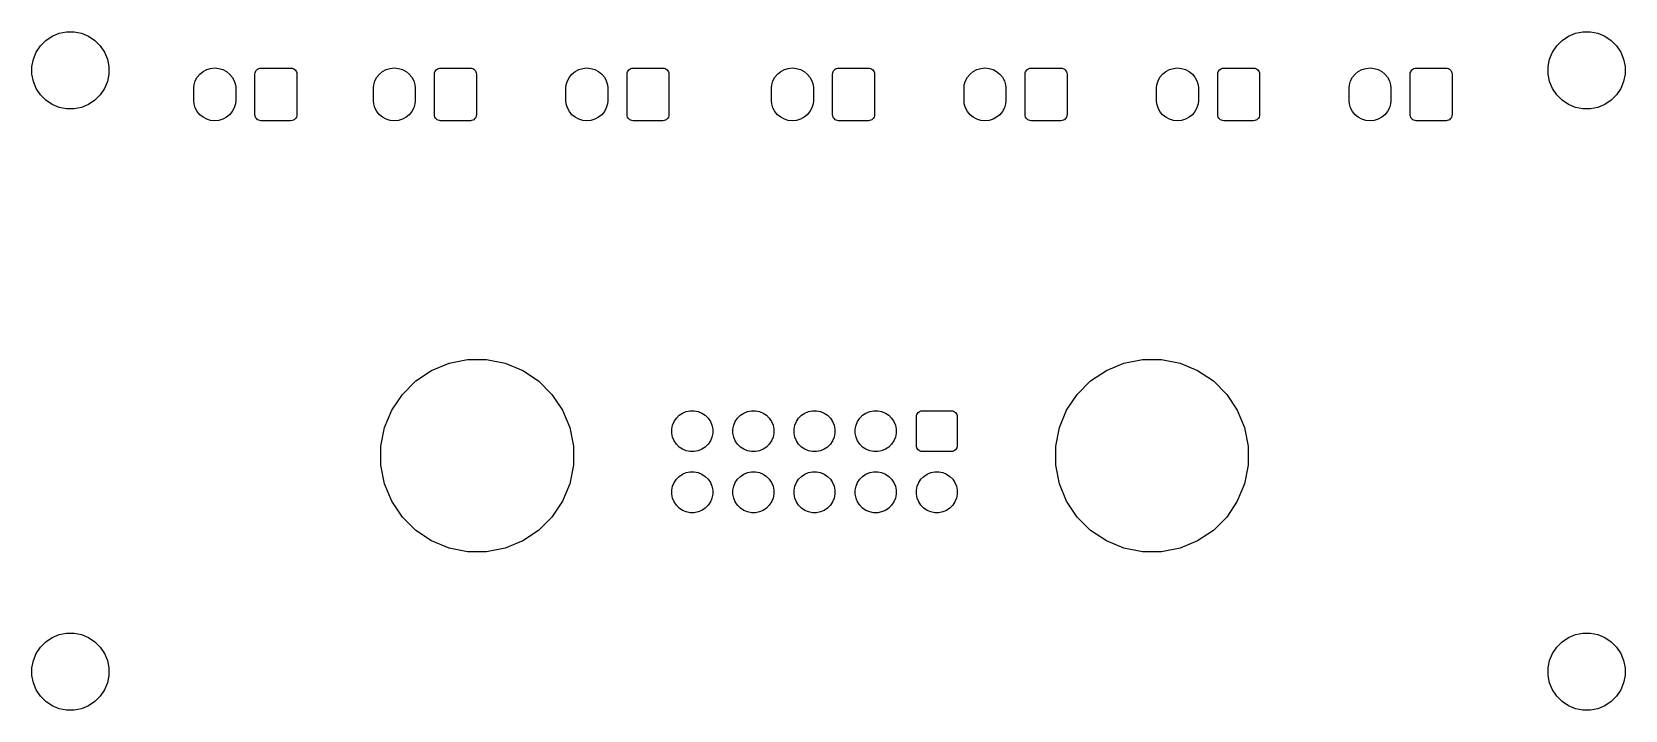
# Model space of a CAD drawing. Extents: x 125.4 to 191.6, y -87.6 to -59.4.
import ezdxf

# ---------------------------------------------------------------- set-up
doc = ezdxf.new("R2010")
doc.units = 0
doc.layers.add('BLACK', color=7, linetype='CONTINUOUS')

msp = doc.modelspace()

# ---------------------------------------------------------------- linework, layer by layer
at = {"layer": 'BLACK', "linetype": 'CONTINUOUS'}
for p, q in [((126.242, -59.5821), (126.533, -59.4615)), ((126.533, -59.4615), (126.842, -59.4)), ((126.842, -59.4), (127.158, -59.4)), ((127.158, -59.4), (127.467, -59.4615)), ((127.467, -59.4615), (127.758, -59.5821)), ((189.242, -59.5821), (189.533, -59.4615)), ((189.533, -59.4615), (189.842, -59.4)), ((189.842, -59.4), (190.158, -59.4)), ((190.158, -59.4), (190.467, -59.4615)), ((190.467, -59.4615), (190.758, -59.5821)), ((125.582, -60.2421), (125.757, -59.9801)), ((125.757, -59.9801), (125.98, -59.7572)), ((125.98, -59.7572), (126.242, -59.5821)), ((127.758, -59.5821), (128.02, -59.7572)), ((128.02, -59.7572), (128.243, -59.9801)), ((128.243, -59.9801), (128.418, -60.2421)), ((188.582, -60.2421), (188.757, -59.9801)), ((188.757, -59.9801), (188.98, -59.7572)), ((188.98, -59.7572), (189.242, -59.5821)), ((190.758, -59.5821), (191.02, -59.7572)), ((191.02, -59.7572), (191.243, -59.9801)), ((191.243, -59.9801), (191.418, -60.2421)), ((125.4, -60.8424), (125.461, -60.5333)), ((125.4, -61.1576), (125.4, -60.8424)), ((125.461, -60.5333), (125.582, -60.2421)), ((128.418, -60.2421), (128.539, -60.5333)), ((128.539, -60.5333), (128.6, -60.8424)), ((128.6, -60.8424), (128.6, -61.1576)), ((132.829, -60.9176), (133, -60.9008)), ((133, -60.9008), (133.171, -60.9176)), ((140.289, -60.9176), (140.46, -60.9008)), ((140.46, -60.9008), (140.631, -60.9176)), ((148.289, -60.9176), (148.46, -60.9008)), ((148.46, -60.9008), (148.631, -60.9176)), ((156.829, -60.9176), (157, -60.9008)), ((157, -60.9008), (157.171, -60.9176)), ((164.829, -60.9176), (165, -60.9008)), ((165, -60.9008), (165.171, -60.9176)), ((172.829, -60.9176), (173, -60.9008)), ((173, -60.9008), (173.171, -60.9176)), ((180.829, -60.9176), (181, -60.9008)), ((181, -60.9008), (181.171, -60.9176)), ((188.4, -60.8424), (188.461, -60.5333)), ((188.4, -61.1576), (188.4, -60.8424)), ((188.461, -60.5333), (188.582, -60.2421)), ((191.418, -60.2421), (191.539, -60.5333)), ((191.539, -60.5333), (191.6, -60.8424)), ((191.6, -60.8424), (191.6, -61.1576)), ((125.461, -61.4667), (125.4, -61.1576)), ((125.582, -61.7579), (125.461, -61.4667)), ((128.539, -61.4667), (128.418, -61.7579)), ((128.6, -61.1576), (128.539, -61.4667)), ((132.143, -61.6044), (132.192, -61.4405)), ((132.192, -61.4405), (132.273, -61.2893)), ((132.273, -61.2893), (132.382, -61.1568)), ((132.382, -61.1568), (132.514, -61.0481)), ((132.514, -61.0481), (132.665, -60.9673)), ((132.665, -60.9673), (132.829, -60.9176)), ((133.171, -60.9176), (133.335, -60.9673)), ((133.335, -60.9673), (133.486, -61.0481)), ((133.486, -61.0481), (133.618, -61.1568)), ((133.618, -61.1568), (133.727, -61.2893)), ((133.727, -61.2893), (133.808, -61.4405)), ((133.808, -61.4405), (133.857, -61.6044)), ((134.67, -61.155), (134.675, -61.1062)), ((134.67, -62.845), (134.67, -61.155)), ((134.675, -61.1062), (134.689, -61.0593)), ((134.689, -61.0593), (134.712, -61.0161)), ((134.712, -61.0161), (134.743, -60.9782)), ((134.743, -60.9782), (134.781, -60.9471)), ((134.781, -60.9471), (134.824, -60.924)), ((134.824, -60.924), (134.871, -60.9098)), ((134.871, -60.9098), (134.92, -60.905)), ((134.92, -60.905), (136.16, -60.905)), ((136.16, -60.905), (136.209, -60.9098)), ((136.209, -60.9098), (136.256, -60.924)), ((136.256, -60.924), (136.299, -60.9471)), ((136.299, -60.9471), (136.337, -60.9782)), ((136.337, -60.9782), (136.368, -61.0161)), ((136.368, -61.0161), (136.391, -61.0593)), ((136.391, -61.0593), (136.405, -61.1062)), ((136.405, -61.1062), (136.41, -61.155)), ((136.41, -61.155), (136.41, -62.845)), ((139.603, -61.6044), (139.652, -61.4405)), ((139.652, -61.4405), (139.733, -61.2893)), ((139.733, -61.2893), (139.842, -61.1568)), ((139.842, -61.1568), (139.974, -61.0481)), ((139.974, -61.0481), (140.125, -60.9673)), ((140.125, -60.9673), (140.289, -60.9176)), ((140.631, -60.9176), (140.795, -60.9673)), ((140.795, -60.9673), (140.946, -61.0481)), ((140.946, -61.0481), (141.078, -61.1568)), ((141.078, -61.1568), (141.187, -61.2893)), ((141.187, -61.2893), (141.268, -61.4405)), ((141.268, -61.4405), (141.317, -61.6044)), ((142.13, -61.155), (142.135, -61.1062)), ((142.13, -62.845), (142.13, -61.155)), ((142.135, -61.1062), (142.149, -61.0593)), ((142.149, -61.0593), (142.172, -61.0161)), ((142.172, -61.0161), (142.203, -60.9782)), ((142.203, -60.9782), (142.241, -60.9471)), ((142.241, -60.9471), (142.284, -60.924)), ((142.284, -60.924), (142.331, -60.9098)), ((142.331, -60.9098), (142.38, -60.905)), ((142.38, -60.905), (143.62, -60.905)), ((143.62, -60.905), (143.669, -60.9098)), ((143.669, -60.9098), (143.716, -60.924)), ((143.716, -60.924), (143.759, -60.9471)), ((143.759, -60.9471), (143.797, -60.9782)), ((143.797, -60.9782), (143.828, -61.0161)), ((143.828, -61.0161), (143.851, -61.0593)), ((143.851, -61.0593), (143.865, -61.1062)), ((143.865, -61.1062), (143.87, -61.155)), ((143.87, -61.155), (143.87, -62.845)), ((147.603, -61.6044), (147.652, -61.4405)), ((147.652, -61.4405), (147.733, -61.2893)), ((147.733, -61.2893), (147.842, -61.1568)), ((147.842, -61.1568), (147.974, -61.0481)), ((147.974, -61.0481), (148.125, -60.9673)), ((148.125, -60.9673), (148.289, -60.9176)), ((148.631, -60.9176), (148.795, -60.9673)), ((148.795, -60.9673), (148.946, -61.0481)), ((148.946, -61.0481), (149.078, -61.1568)), ((149.078, -61.1568), (149.187, -61.2893)), ((149.187, -61.2893), (149.268, -61.4405)), ((149.268, -61.4405), (149.317, -61.6044)), ((150.13, -61.155), (150.135, -61.1062)), ((150.13, -62.845), (150.13, -61.155)), ((150.135, -61.1062), (150.149, -61.0593)), ((150.149, -61.0593), (150.172, -61.0161)), ((150.172, -61.0161), (150.203, -60.9782)), ((150.203, -60.9782), (150.241, -60.9471)), ((150.241, -60.9471), (150.284, -60.924)), ((150.284, -60.924), (150.331, -60.9098)), ((150.331, -60.9098), (150.38, -60.905)), ((150.38, -60.905), (151.62, -60.905)), ((151.62, -60.905), (151.669, -60.9098)), ((151.669, -60.9098), (151.716, -60.924)), ((151.716, -60.924), (151.759, -60.9471)), ((151.759, -60.9471), (151.797, -60.9782)), ((151.797, -60.9782), (151.828, -61.0161)), ((151.828, -61.0161), (151.851, -61.0593)), ((151.851, -61.0593), (151.865, -61.1062)), ((151.865, -61.1062), (151.87, -61.155)), ((151.87, -61.155), (151.87, -62.845)), ((156.143, -61.6044), (156.192, -61.4405)), ((156.192, -61.4405), (156.273, -61.2893)), ((156.273, -61.2893), (156.382, -61.1568)), ((156.382, -61.1568), (156.514, -61.0481)), ((156.514, -61.0481), (156.665, -60.9673)), ((156.665, -60.9673), (156.829, -60.9176)), ((157.171, -60.9176), (157.335, -60.9673)), ((157.335, -60.9673), (157.486, -61.0481)), ((157.486, -61.0481), (157.618, -61.1568)), ((157.618, -61.1568), (157.727, -61.2893)), ((157.727, -61.2893), (157.808, -61.4405)), ((157.808, -61.4405), (157.857, -61.6044)), ((158.67, -61.155), (158.675, -61.1062)), ((158.67, -62.845), (158.67, -61.155)), ((158.675, -61.1062), (158.689, -61.0593)), ((158.689, -61.0593), (158.712, -61.0161)), ((158.712, -61.0161), (158.743, -60.9782)), ((158.743, -60.9782), (158.781, -60.9471)), ((158.781, -60.9471), (158.824, -60.924)), ((158.824, -60.924), (158.871, -60.9098)), ((158.871, -60.9098), (158.92, -60.905)), ((158.92, -60.905), (160.16, -60.905)), ((160.16, -60.905), (160.209, -60.9098)), ((160.209, -60.9098), (160.256, -60.924)), ((160.256, -60.924), (160.299, -60.9471)), ((160.299, -60.9471), (160.337, -60.9782)), ((160.337, -60.9782), (160.368, -61.0161)), ((160.368, -61.0161), (160.391, -61.0593)), ((160.391, -61.0593), (160.405, -61.1062)), ((160.405, -61.1062), (160.41, -61.155)), ((160.41, -61.155), (160.41, -62.845)), ((164.143, -61.6044), (164.192, -61.4405)), ((164.192, -61.4405), (164.273, -61.2893)), ((164.273, -61.2893), (164.382, -61.1568)), ((164.382, -61.1568), (164.514, -61.0481)), ((164.514, -61.0481), (164.665, -60.9673)), ((164.665, -60.9673), (164.829, -60.9176)), ((165.171, -60.9176), (165.335, -60.9673)), ((165.335, -60.9673), (165.486, -61.0481)), ((165.486, -61.0481), (165.618, -61.1568)), ((165.618, -61.1568), (165.727, -61.2893)), ((165.727, -61.2893), (165.808, -61.4405)), ((165.808, -61.4405), (165.857, -61.6044)), ((166.67, -61.155), (166.675, -61.1062)), ((166.67, -62.845), (166.67, -61.155)), ((166.675, -61.1062), (166.689, -61.0593)), ((166.689, -61.0593), (166.712, -61.0161)), ((166.712, -61.0161), (166.743, -60.9782)), ((166.743, -60.9782), (166.781, -60.9471)), ((166.781, -60.9471), (166.824, -60.924)), ((166.824, -60.924), (166.871, -60.9098)), ((166.871, -60.9098), (166.92, -60.905)), ((166.92, -60.905), (168.16, -60.905)), ((168.16, -60.905), (168.209, -60.9098)), ((168.209, -60.9098), (168.256, -60.924)), ((168.256, -60.924), (168.299, -60.9471)), ((168.299, -60.9471), (168.337, -60.9782)), ((168.337, -60.9782), (168.368, -61.0161)), ((168.368, -61.0161), (168.391, -61.0593)), ((168.391, -61.0593), (168.405, -61.1062)), ((168.405, -61.1062), (168.41, -61.155)), ((168.41, -61.155), (168.41, -62.845)), ((172.143, -61.6044), (172.192, -61.4405)), ((172.192, -61.4405), (172.273, -61.2893)), ((172.273, -61.2893), (172.382, -61.1568)), ((172.382, -61.1568), (172.514, -61.0481)), ((172.514, -61.0481), (172.665, -60.9673)), ((172.665, -60.9673), (172.829, -60.9176)), ((173.171, -60.9176), (173.335, -60.9673)), ((173.335, -60.9673), (173.486, -61.0481)), ((173.486, -61.0481), (173.618, -61.1568)), ((173.618, -61.1568), (173.727, -61.2893)), ((173.727, -61.2893), (173.808, -61.4405)), ((173.808, -61.4405), (173.857, -61.6044)), ((174.67, -61.155), (174.675, -61.1062)), ((174.67, -62.845), (174.67, -61.155)), ((174.675, -61.1062), (174.689, -61.0593)), ((174.689, -61.0593), (174.712, -61.0161)), ((174.712, -61.0161), (174.743, -60.9782)), ((174.743, -60.9782), (174.781, -60.9471)), ((174.781, -60.9471), (174.824, -60.924)), ((174.824, -60.924), (174.871, -60.9098)), ((174.871, -60.9098), (174.92, -60.905)), ((174.92, -60.905), (176.16, -60.905)), ((176.16, -60.905), (176.209, -60.9098)), ((176.209, -60.9098), (176.256, -60.924)), ((176.256, -60.924), (176.299, -60.9471)), ((176.299, -60.9471), (176.337, -60.9782)), ((176.337, -60.9782), (176.368, -61.0161)), ((176.368, -61.0161), (176.391, -61.0593)), ((176.391, -61.0593), (176.405, -61.1062)), ((176.405, -61.1062), (176.41, -61.155)), ((176.41, -61.155), (176.41, -62.845)), ((180.143, -61.6044), (180.192, -61.4405)), ((180.192, -61.4405), (180.273, -61.2893)), ((180.273, -61.2893), (180.382, -61.1568)), ((180.382, -61.1568), (180.514, -61.0481)), ((180.514, -61.0481), (180.665, -60.9673)), ((180.665, -60.9673), (180.829, -60.9176)), ((181.171, -60.9176), (181.335, -60.9673)), ((181.335, -60.9673), (181.486, -61.0481)), ((181.486, -61.0481), (181.618, -61.1568)), ((181.618, -61.1568), (181.727, -61.2893)), ((181.727, -61.2893), (181.808, -61.4405)), ((181.808, -61.4405), (181.857, -61.6044)), ((182.67, -61.155), (182.675, -61.1062)), ((182.67, -62.845), (182.67, -61.155)), ((182.675, -61.1062), (182.689, -61.0593)), ((182.689, -61.0593), (182.712, -61.0161)), ((182.712, -61.0161), (182.743, -60.9782)), ((182.743, -60.9782), (182.781, -60.9471)), ((182.781, -60.9471), (182.824, -60.924)), ((182.824, -60.924), (182.871, -60.9098)), ((182.871, -60.9098), (182.92, -60.905)), ((182.92, -60.905), (184.16, -60.905)), ((184.16, -60.905), (184.209, -60.9098)), ((184.209, -60.9098), (184.256, -60.924)), ((184.256, -60.924), (184.299, -60.9471)), ((184.299, -60.9471), (184.337, -60.9782)), ((184.337, -60.9782), (184.368, -61.0161)), ((184.368, -61.0161), (184.391, -61.0593)), ((184.391, -61.0593), (184.405, -61.1062)), ((184.405, -61.1062), (184.41, -61.155)), ((184.41, -61.155), (184.41, -62.845)), ((188.461, -61.4667), (188.4, -61.1576)), ((188.582, -61.7579), (188.461, -61.4667)), ((191.539, -61.4667), (191.418, -61.7579)), ((191.6, -61.1576), (191.539, -61.4667)), ((125.757, -62.0199), (125.582, -61.7579)), ((125.98, -62.2428), (125.757, -62.0199)), ((128.243, -62.0199), (128.02, -62.2428)), ((128.418, -61.7579), (128.243, -62.0199)), ((132.13, -61.7323), (132.143, -61.6044)), ((132.13, -62.2677), (132.13, -61.7323)), ((133.857, -61.6044), (133.87, -61.7323)), ((133.87, -61.7323), (133.87, -62.2677)), ((139.59, -61.7323), (139.603, -61.6044)), ((139.59, -62.2677), (139.59, -61.7323)), ((141.317, -61.6044), (141.33, -61.7323)), ((141.33, -61.7323), (141.33, -62.2677)), ((147.59, -61.7323), (147.603, -61.6044)), ((147.59, -62.2677), (147.59, -61.7323)), ((149.317, -61.6044), (149.33, -61.7323)), ((149.33, -61.7323), (149.33, -62.2677)), ((156.13, -61.7323), (156.143, -61.6044)), ((156.13, -62.2677), (156.13, -61.7323)), ((157.857, -61.6044), (157.87, -61.7323)), ((157.87, -61.7323), (157.87, -62.2677)), ((164.13, -61.7323), (164.143, -61.6044)), ((164.13, -62.2677), (164.13, -61.7323)), ((165.857, -61.6044), (165.87, -61.7323)), ((165.87, -61.7323), (165.87, -62.2677)), ((172.13, -61.7323), (172.143, -61.6044)), ((172.13, -62.2677), (172.13, -61.7323)), ((173.857, -61.6044), (173.87, -61.7323)), ((173.87, -61.7323), (173.87, -62.2677)), ((180.13, -61.7323), (180.143, -61.6044)), ((180.13, -62.2677), (180.13, -61.7323)), ((181.857, -61.6044), (181.87, -61.7323)), ((181.87, -61.7323), (181.87, -62.2677)), ((188.757, -62.0199), (188.582, -61.7579)), ((188.98, -62.2428), (188.757, -62.0199)), ((191.243, -62.0199), (191.02, -62.2428)), ((191.418, -61.7579), (191.243, -62.0199)), ((126.242, -62.4179), (125.98, -62.2428)), ((126.533, -62.5385), (126.242, -62.4179)), ((126.842, -62.6), (126.533, -62.5385)), ((127.158, -62.6), (126.842, -62.6)), ((127.467, -62.5385), (127.158, -62.6)), ((127.758, -62.4179), (127.467, -62.5385)), ((128.02, -62.2428), (127.758, -62.4179)), ((132.143, -62.3955), (132.13, -62.2677)), ((132.192, -62.5595), (132.143, -62.3955)), ((132.273, -62.7107), (132.192, -62.5595)), ((132.382, -62.8432), (132.273, -62.7107)), ((132.514, -62.9519), (132.382, -62.8432)), ((133.618, -62.8432), (133.486, -62.9519)), ((133.727, -62.7107), (133.618, -62.8432)), ((133.808, -62.5595), (133.727, -62.7107)), ((133.857, -62.3956), (133.808, -62.5595)), ((133.87, -62.2677), (133.857, -62.3956)), ((134.675, -62.8938), (134.67, -62.845)), ((136.41, -62.845), (136.405, -62.8938)), ((139.603, -62.3955), (139.59, -62.2677)), ((139.652, -62.5595), (139.603, -62.3955)), ((139.733, -62.7107), (139.652, -62.5595)), ((139.842, -62.8432), (139.733, -62.7107)), ((139.974, -62.9519), (139.842, -62.8432)), ((141.078, -62.8432), (140.946, -62.9519)), ((141.187, -62.7107), (141.078, -62.8432)), ((141.268, -62.5595), (141.187, -62.7107)), ((141.317, -62.3956), (141.268, -62.5595)), ((141.33, -62.2677), (141.317, -62.3956)), ((142.135, -62.8938), (142.13, -62.845)), ((143.87, -62.845), (143.865, -62.8938)), ((147.603, -62.3955), (147.59, -62.2677)), ((147.652, -62.5595), (147.603, -62.3955)), ((147.733, -62.7107), (147.652, -62.5595)), ((147.842, -62.8432), (147.733, -62.7107)), ((147.974, -62.9519), (147.842, -62.8432)), ((149.078, -62.8432), (148.946, -62.9519)), ((149.187, -62.7107), (149.078, -62.8432)), ((149.268, -62.5595), (149.187, -62.7107)), ((149.317, -62.3956), (149.268, -62.5595)), ((149.33, -62.2677), (149.317, -62.3956)), ((150.135, -62.8938), (150.13, -62.845)), ((151.87, -62.845), (151.865, -62.8938)), ((156.143, -62.3955), (156.13, -62.2677)), ((156.192, -62.5595), (156.143, -62.3955)), ((156.273, -62.7107), (156.192, -62.5595)), ((156.382, -62.8432), (156.273, -62.7107)), ((156.514, -62.9519), (156.382, -62.8432)), ((157.618, -62.8432), (157.486, -62.9519)), ((157.727, -62.7107), (157.618, -62.8432)), ((157.808, -62.5595), (157.727, -62.7107)), ((157.857, -62.3956), (157.808, -62.5595)), ((157.87, -62.2677), (157.857, -62.3956)), ((158.675, -62.8938), (158.67, -62.845)), ((160.41, -62.845), (160.405, -62.8938)), ((164.143, -62.3955), (164.13, -62.2677)), ((164.192, -62.5595), (164.143, -62.3955)), ((164.273, -62.7107), (164.192, -62.5595)), ((164.382, -62.8432), (164.273, -62.7107)), ((164.514, -62.9519), (164.382, -62.8432)), ((165.618, -62.8432), (165.486, -62.9519)), ((165.727, -62.7107), (165.618, -62.8432)), ((165.808, -62.5595), (165.727, -62.7107)), ((165.857, -62.3956), (165.808, -62.5595)), ((165.87, -62.2677), (165.857, -62.3956)), ((166.675, -62.8938), (166.67, -62.845)), ((168.41, -62.845), (168.405, -62.8938)), ((172.143, -62.3955), (172.13, -62.2677)), ((172.192, -62.5595), (172.143, -62.3955)), ((172.273, -62.7107), (172.192, -62.5595)), ((172.382, -62.8432), (172.273, -62.7107)), ((172.514, -62.9519), (172.382, -62.8432)), ((173.618, -62.8432), (173.486, -62.9519)), ((173.727, -62.7107), (173.618, -62.8432)), ((173.808, -62.5595), (173.727, -62.7107)), ((173.857, -62.3956), (173.808, -62.5595)), ((173.87, -62.2677), (173.857, -62.3956)), ((174.675, -62.8938), (174.67, -62.845)), ((176.41, -62.845), (176.405, -62.8938)), ((180.143, -62.3955), (180.13, -62.2677)), ((180.192, -62.5595), (180.143, -62.3955)), ((180.273, -62.7107), (180.192, -62.5595)), ((180.382, -62.8432), (180.273, -62.7107)), ((180.514, -62.9519), (180.382, -62.8432)), ((181.618, -62.8432), (181.486, -62.9519)), ((181.727, -62.7107), (181.618, -62.8432)), ((181.808, -62.5595), (181.727, -62.7107)), ((181.857, -62.3956), (181.808, -62.5595)), ((181.87, -62.2677), (181.857, -62.3956)), ((182.675, -62.8938), (182.67, -62.845)), ((184.41, -62.845), (184.405, -62.8938)), ((189.242, -62.4179), (188.98, -62.2428)), ((189.533, -62.5385), (189.242, -62.4179)), ((189.842, -62.6), (189.533, -62.5385)), ((190.158, -62.6), (189.842, -62.6)), ((190.467, -62.5385), (190.158, -62.6)), ((190.758, -62.4179), (190.467, -62.5385)), ((191.02, -62.2428), (190.758, -62.4179)), ((132.665, -63.0327), (132.514, -62.9519)), ((132.829, -63.0824), (132.665, -63.0327)), ((133, -63.0992), (132.829, -63.0824)), ((133.171, -63.0824), (133, -63.0992)), ((133.335, -63.0327), (133.171, -63.0824)), ((133.486, -62.9519), (133.335, -63.0327)), ((134.689, -62.9407), (134.675, -62.8938)), ((134.712, -62.9839), (134.689, -62.9407)), ((134.743, -63.0218), (134.712, -62.9839)), ((134.781, -63.0529), (134.743, -63.0218)), ((134.824, -63.076), (134.781, -63.0529)), ((134.871, -63.0902), (134.824, -63.076)), ((134.92, -63.095), (134.871, -63.0902)), ((136.16, -63.095), (134.92, -63.095)), ((136.209, -63.0902), (136.16, -63.095)), ((136.256, -63.076), (136.209, -63.0902)), ((136.299, -63.0529), (136.256, -63.076)), ((136.337, -63.0218), (136.299, -63.0529)), ((136.368, -62.9839), (136.337, -63.0218)), ((136.391, -62.9407), (136.368, -62.9839)), ((136.405, -62.8938), (136.391, -62.9407)), ((140.125, -63.0327), (139.974, -62.9519)), ((140.289, -63.0824), (140.125, -63.0327)), ((140.46, -63.0992), (140.289, -63.0824)), ((140.631, -63.0824), (140.46, -63.0992)), ((140.795, -63.0327), (140.631, -63.0824)), ((140.946, -62.9519), (140.795, -63.0327)), ((142.149, -62.9407), (142.135, -62.8938)), ((142.172, -62.9839), (142.149, -62.9407)), ((142.203, -63.0218), (142.172, -62.9839)), ((142.241, -63.0529), (142.203, -63.0218)), ((142.284, -63.076), (142.241, -63.0529)), ((142.331, -63.0902), (142.284, -63.076)), ((142.38, -63.095), (142.331, -63.0902)), ((143.62, -63.095), (142.38, -63.095)), ((143.669, -63.0902), (143.62, -63.095)), ((143.716, -63.076), (143.669, -63.0902)), ((143.759, -63.0529), (143.716, -63.076)), ((143.797, -63.0218), (143.759, -63.0529)), ((143.828, -62.9839), (143.797, -63.0218)), ((143.851, -62.9407), (143.828, -62.9839)), ((143.865, -62.8938), (143.851, -62.9407)), ((148.125, -63.0327), (147.974, -62.9519)), ((148.289, -63.0824), (148.125, -63.0327)), ((148.46, -63.0992), (148.289, -63.0824)), ((148.631, -63.0824), (148.46, -63.0992)), ((148.795, -63.0327), (148.631, -63.0824)), ((148.946, -62.9519), (148.795, -63.0327)), ((150.149, -62.9407), (150.135, -62.8938)), ((150.172, -62.9839), (150.149, -62.9407)), ((150.203, -63.0218), (150.172, -62.9839)), ((150.241, -63.0529), (150.203, -63.0218)), ((150.284, -63.076), (150.241, -63.0529)), ((150.331, -63.0902), (150.284, -63.076)), ((150.38, -63.095), (150.331, -63.0902)), ((151.62, -63.095), (150.38, -63.095)), ((151.669, -63.0902), (151.62, -63.095)), ((151.716, -63.076), (151.669, -63.0902)), ((151.759, -63.0529), (151.716, -63.076)), ((151.797, -63.0218), (151.759, -63.0529)), ((151.828, -62.9839), (151.797, -63.0218)), ((151.851, -62.9407), (151.828, -62.9839)), ((151.865, -62.8938), (151.851, -62.9407)), ((156.665, -63.0327), (156.514, -62.9519)), ((156.829, -63.0824), (156.665, -63.0327)), ((157, -63.0992), (156.829, -63.0824)), ((157.171, -63.0824), (157, -63.0992)), ((157.335, -63.0327), (157.171, -63.0824)), ((157.486, -62.9519), (157.335, -63.0327)), ((158.689, -62.9407), (158.675, -62.8938)), ((158.712, -62.9839), (158.689, -62.9407)), ((158.743, -63.0218), (158.712, -62.9839)), ((158.781, -63.0529), (158.743, -63.0218)), ((158.824, -63.076), (158.781, -63.0529)), ((158.871, -63.0902), (158.824, -63.076)), ((158.92, -63.095), (158.871, -63.0902)), ((160.16, -63.095), (158.92, -63.095)), ((160.209, -63.0902), (160.16, -63.095)), ((160.256, -63.076), (160.209, -63.0902)), ((160.299, -63.0529), (160.256, -63.076)), ((160.337, -63.0218), (160.299, -63.0529)), ((160.368, -62.9839), (160.337, -63.0218)), ((160.391, -62.9407), (160.368, -62.9839)), ((160.405, -62.8938), (160.391, -62.9407)), ((164.665, -63.0327), (164.514, -62.9519)), ((164.829, -63.0824), (164.665, -63.0327)), ((165, -63.0992), (164.829, -63.0824)), ((165.171, -63.0824), (165, -63.0992)), ((165.335, -63.0327), (165.171, -63.0824)), ((165.486, -62.9519), (165.335, -63.0327)), ((166.689, -62.9407), (166.675, -62.8938)), ((166.712, -62.9839), (166.689, -62.9407)), ((166.743, -63.0218), (166.712, -62.9839)), ((166.781, -63.0529), (166.743, -63.0218)), ((166.824, -63.076), (166.781, -63.0529)), ((166.871, -63.0902), (166.824, -63.076)), ((166.92, -63.095), (166.871, -63.0902)), ((168.16, -63.095), (166.92, -63.095)), ((168.209, -63.0902), (168.16, -63.095)), ((168.256, -63.076), (168.209, -63.0902)), ((168.299, -63.0529), (168.256, -63.076)), ((168.337, -63.0218), (168.299, -63.0529)), ((168.368, -62.9839), (168.337, -63.0218)), ((168.391, -62.9407), (168.368, -62.9839)), ((168.405, -62.8938), (168.391, -62.9407)), ((172.665, -63.0327), (172.514, -62.9519)), ((172.829, -63.0824), (172.665, -63.0327)), ((173, -63.0992), (172.829, -63.0824)), ((173.171, -63.0824), (173, -63.0992)), ((173.335, -63.0327), (173.171, -63.0824)), ((173.486, -62.9519), (173.335, -63.0327)), ((174.689, -62.9407), (174.675, -62.8938)), ((174.712, -62.9839), (174.689, -62.9407)), ((174.743, -63.0218), (174.712, -62.9839)), ((174.781, -63.0529), (174.743, -63.0218)), ((174.824, -63.076), (174.781, -63.0529)), ((174.871, -63.0902), (174.824, -63.076)), ((174.92, -63.095), (174.871, -63.0902)), ((176.16, -63.095), (174.92, -63.095)), ((176.209, -63.0902), (176.16, -63.095)), ((176.256, -63.076), (176.209, -63.0902)), ((176.299, -63.0529), (176.256, -63.076)), ((176.337, -63.0218), (176.299, -63.0529)), ((176.368, -62.9839), (176.337, -63.0218)), ((176.391, -62.9407), (176.368, -62.9839)), ((176.405, -62.8938), (176.391, -62.9407)), ((180.665, -63.0327), (180.514, -62.9519)), ((180.829, -63.0824), (180.665, -63.0327)), ((181, -63.0992), (180.829, -63.0824)), ((181.171, -63.0824), (181, -63.0992)), ((181.335, -63.0327), (181.171, -63.0824)), ((181.486, -62.9519), (181.335, -63.0327)), ((182.689, -62.9407), (182.675, -62.8938)), ((182.712, -62.9839), (182.689, -62.9407)), ((182.743, -63.0218), (182.712, -62.9839)), ((182.781, -63.0529), (182.743, -63.0218)), ((182.824, -63.076), (182.781, -63.0529)), ((182.871, -63.0902), (182.824, -63.076)), ((182.92, -63.095), (182.871, -63.0902)), ((184.16, -63.095), (182.92, -63.095)), ((184.209, -63.0902), (184.16, -63.095)), ((184.256, -63.076), (184.209, -63.0902)), ((184.299, -63.0529), (184.256, -63.076)), ((184.337, -63.0218), (184.299, -63.0529)), ((184.368, -62.9839), (184.337, -63.0218)), ((184.391, -62.9407), (184.368, -62.9839)), ((184.405, -62.8938), (184.391, -62.9407)), ((141.35, -73.913), (142.005, -73.4752)), ((142.005, -73.4752), (142.733, -73.1737)), ((142.733, -73.1737), (143.506, -73.02)), ((143.506, -73.02), (144.294, -73.02)), ((144.294, -73.02), (145.067, -73.1737)), ((145.067, -73.1737), (145.795, -73.4752)), ((145.795, -73.4752), (146.45, -73.913)), ((169.39, -73.913), (170.045, -73.4752)), ((170.045, -73.4752), (170.773, -73.1737)), ((170.773, -73.1737), (171.546, -73.02)), ((171.546, -73.02), (172.334, -73.02)), ((172.334, -73.02), (173.107, -73.1737)), ((173.107, -73.1737), (173.835, -73.4752)), ((173.835, -73.4752), (174.49, -73.913)), ((140.793, -74.4701), (141.35, -73.913)), ((146.45, -73.913), (147.007, -74.4701)), ((168.833, -74.4701), (169.39, -73.913)), ((174.49, -73.913), (175.047, -74.4701)), ((140.355, -75.1253), (140.793, -74.4701)), ((147.007, -74.4701), (147.445, -75.1253)), ((168.395, -75.1253), (168.833, -74.4701)), ((175.047, -74.4701), (175.485, -75.1253)), ((140.054, -75.8532), (140.355, -75.1253)), ((147.445, -75.1253), (147.746, -75.8532)), ((152.087, -75.5974), (152.18, -75.4582)), ((152.18, -75.4582), (152.298, -75.3398)), ((152.298, -75.3398), (152.437, -75.2467)), ((152.437, -75.2467), (152.592, -75.1827)), ((152.592, -75.1827), (152.756, -75.15)), ((152.756, -75.15), (152.924, -75.15)), ((152.924, -75.15), (153.088, -75.1827)), ((153.088, -75.1827), (153.243, -75.2467)), ((153.243, -75.2467), (153.382, -75.3398)), ((153.382, -75.3398), (153.5, -75.4582)), ((153.5, -75.4582), (153.593, -75.5974)), ((154.627, -75.5974), (154.72, -75.4582)), ((154.72, -75.4582), (154.838, -75.3398)), ((154.838, -75.3398), (154.977, -75.2467)), ((154.977, -75.2467), (155.132, -75.1827)), ((155.132, -75.1827), (155.296, -75.15)), ((155.296, -75.15), (155.464, -75.15)), ((155.464, -75.15), (155.628, -75.1827)), ((155.628, -75.1827), (155.783, -75.2467)), ((155.783, -75.2467), (155.922, -75.3398)), ((155.922, -75.3398), (156.04, -75.4582)), ((156.04, -75.4582), (156.133, -75.5974)), ((157.167, -75.5974), (157.26, -75.4582)), ((157.26, -75.4582), (157.378, -75.3398)), ((157.378, -75.3398), (157.517, -75.2467)), ((157.517, -75.2467), (157.672, -75.1827)), ((157.672, -75.1827), (157.836, -75.15)), ((157.836, -75.15), (158.004, -75.15)), ((158.004, -75.15), (158.168, -75.1827)), ((158.168, -75.1827), (158.323, -75.2467)), ((158.323, -75.2467), (158.462, -75.3398)), ((158.462, -75.3398), (158.58, -75.4582)), ((158.58, -75.4582), (158.673, -75.5974)), ((159.707, -75.5974), (159.8, -75.4582)), ((159.8, -75.4582), (159.918, -75.3398)), ((159.918, -75.3398), (160.057, -75.2467)), ((160.057, -75.2467), (160.212, -75.1827)), ((160.212, -75.1827), (160.376, -75.15)), ((160.376, -75.15), (160.544, -75.15)), ((160.544, -75.15), (160.708, -75.1827)), ((160.708, -75.1827), (160.863, -75.2467)), ((160.863, -75.2467), (161.002, -75.3398)), ((161.002, -75.3398), (161.12, -75.4582)), ((161.12, -75.4582), (161.213, -75.5974)), ((162.15, -75.4), (162.155, -75.3512)), ((162.15, -76.6), (162.15, -75.4)), ((162.155, -75.3512), (162.169, -75.3043)), ((162.169, -75.3043), (162.192, -75.2611)), ((162.192, -75.2611), (162.223, -75.2232)), ((162.223, -75.2232), (162.261, -75.1921)), ((162.261, -75.1921), (162.304, -75.169)), ((162.304, -75.169), (162.351, -75.1548)), ((162.351, -75.1548), (162.4, -75.15)), ((162.4, -75.15), (163.6, -75.15)), ((163.6, -75.15), (163.649, -75.1548)), ((163.649, -75.1548), (163.696, -75.169)), ((163.696, -75.169), (163.739, -75.1921)), ((163.739, -75.1921), (163.777, -75.2232)), ((163.777, -75.2232), (163.808, -75.2611)), ((163.808, -75.2611), (163.831, -75.3043)), ((163.831, -75.3043), (163.845, -75.3512)), ((163.845, -75.3512), (163.85, -75.4)), ((163.85, -75.4), (163.85, -76.6)), ((168.094, -75.8532), (168.395, -75.1253)), ((175.485, -75.1253), (175.786, -75.8532)), ((139.9, -76.626), (140.054, -75.8532)), ((147.746, -75.8532), (147.9, -76.626)), ((151.99, -75.9163), (152.023, -75.7521)), ((151.99, -76.0837), (151.99, -75.9163)), ((152.023, -76.2479), (151.99, -76.0837)), ((152.023, -75.7521), (152.087, -75.5974)), ((153.593, -75.5974), (153.657, -75.7521)), ((153.657, -75.7521), (153.69, -75.9163)), ((153.69, -76.0837), (153.657, -76.2479)), ((153.69, -75.9163), (153.69, -76.0837)), ((154.53, -75.9163), (154.563, -75.7521)), ((154.53, -76.0837), (154.53, -75.9163)), ((154.563, -76.2479), (154.53, -76.0837)), ((154.563, -75.7521), (154.627, -75.5974)), ((156.133, -75.5974), (156.197, -75.7521)), ((156.197, -75.7521), (156.23, -75.9163)), ((156.23, -76.0837), (156.197, -76.2479)), ((156.23, -75.9163), (156.23, -76.0837)), ((157.07, -75.9163), (157.103, -75.7521)), ((157.07, -76.0837), (157.07, -75.9163)), ((157.103, -76.2479), (157.07, -76.0837)), ((157.103, -75.7521), (157.167, -75.5974)), ((158.673, -75.5974), (158.737, -75.7521)), ((158.737, -75.7521), (158.77, -75.9163)), ((158.77, -76.0837), (158.737, -76.2479)), ((158.77, -75.9163), (158.77, -76.0837)), ((159.61, -75.9163), (159.643, -75.7521)), ((159.61, -76.0837), (159.61, -75.9163)), ((159.643, -76.2479), (159.61, -76.0837)), ((159.643, -75.7521), (159.707, -75.5974)), ((161.213, -75.5974), (161.277, -75.7521)), ((161.277, -75.7521), (161.31, -75.9163)), ((161.31, -76.0837), (161.277, -76.2479)), ((161.31, -75.9163), (161.31, -76.0837)), ((167.94, -76.626), (168.094, -75.8532)), ((175.786, -75.8532), (175.94, -76.626)), ((139.9, -77.414), (139.9, -76.626)), ((147.9, -76.626), (147.9, -77.414)), ((152.087, -76.4026), (152.023, -76.2479)), ((152.18, -76.5418), (152.087, -76.4026)), ((152.298, -76.6602), (152.18, -76.5418)), ((152.437, -76.7533), (152.298, -76.6602)), ((152.592, -76.8173), (152.437, -76.7533)), ((153.243, -76.7533), (153.088, -76.8173)), ((153.382, -76.6602), (153.243, -76.7533)), ((153.5, -76.5418), (153.382, -76.6602)), ((153.593, -76.4026), (153.5, -76.5418)), ((153.657, -76.2479), (153.593, -76.4026)), ((154.627, -76.4026), (154.563, -76.2479)), ((154.72, -76.5418), (154.627, -76.4026)), ((154.838, -76.6602), (154.72, -76.5418)), ((154.977, -76.7533), (154.838, -76.6602)), ((155.132, -76.8173), (154.977, -76.7533)), ((155.783, -76.7533), (155.628, -76.8173)), ((155.922, -76.6602), (155.783, -76.7533)), ((156.04, -76.5418), (155.922, -76.6602)), ((156.133, -76.4026), (156.04, -76.5418)), ((156.197, -76.2479), (156.133, -76.4026)), ((157.167, -76.4026), (157.103, -76.2479)), ((157.26, -76.5418), (157.167, -76.4026)), ((157.378, -76.6602), (157.26, -76.5418)), ((157.517, -76.7533), (157.378, -76.6602)), ((157.672, -76.8173), (157.517, -76.7533)), ((158.323, -76.7533), (158.168, -76.8173)), ((158.462, -76.6602), (158.323, -76.7533)), ((158.58, -76.5418), (158.462, -76.6602)), ((158.673, -76.4026), (158.58, -76.5418)), ((158.737, -76.2479), (158.673, -76.4026)), ((159.707, -76.4026), (159.643, -76.2479)), ((159.8, -76.5418), (159.707, -76.4026)), ((159.918, -76.6602), (159.8, -76.5418)), ((160.057, -76.7533), (159.918, -76.6602)), ((160.212, -76.8173), (160.057, -76.7533)), ((160.863, -76.7533), (160.708, -76.8173)), ((161.002, -76.6602), (160.863, -76.7533)), ((161.12, -76.5418), (161.002, -76.6602)), ((161.213, -76.4026), (161.12, -76.5418)), ((161.277, -76.2479), (161.213, -76.4026)), ((162.155, -76.6488), (162.15, -76.6)), ((162.169, -76.6957), (162.155, -76.6488)), ((162.192, -76.7389), (162.169, -76.6957)), ((162.223, -76.7768), (162.192, -76.7389)), ((162.261, -76.8079), (162.223, -76.7768)), ((163.777, -76.7768), (163.739, -76.8079)), ((163.808, -76.7389), (163.777, -76.7768)), ((163.831, -76.6957), (163.808, -76.7389)), ((163.845, -76.6488), (163.831, -76.6957)), ((163.85, -76.6), (163.845, -76.6488)), ((167.94, -77.414), (167.94, -76.626)), ((175.94, -76.626), (175.94, -77.414)), ((140.054, -78.1868), (139.9, -77.414)), ((147.9, -77.414), (147.746, -78.1868)), ((152.756, -76.85), (152.592, -76.8173)), ((152.924, -76.85), (152.756, -76.85)), ((153.088, -76.8173), (152.924, -76.85)), ((155.296, -76.85), (155.132, -76.8173)), ((155.464, -76.85), (155.296, -76.85)), ((155.628, -76.8173), (155.464, -76.85)), ((157.836, -76.85), (157.672, -76.8173)), ((158.004, -76.85), (157.836, -76.85)), ((158.168, -76.8173), (158.004, -76.85)), ((160.376, -76.85), (160.212, -76.8173)), ((160.544, -76.85), (160.376, -76.85)), ((160.708, -76.8173), (160.544, -76.85)), ((162.304, -76.831), (162.261, -76.8079)), ((162.351, -76.8452), (162.304, -76.831)), ((162.4, -76.85), (162.351, -76.8452)), ((163.6, -76.85), (162.4, -76.85)), ((163.649, -76.8452), (163.6, -76.85)), ((163.696, -76.831), (163.649, -76.8452)), ((163.739, -76.8079), (163.696, -76.831)), ((168.094, -78.1868), (167.94, -77.414)), ((175.94, -77.414), (175.786, -78.1868)), ((152.087, -78.1374), (152.18, -77.9982)), ((152.18, -77.9982), (152.298, -77.8798)), ((152.298, -77.8798), (152.437, -77.7867)), ((152.437, -77.7867), (152.592, -77.7227)), ((152.592, -77.7227), (152.756, -77.69)), ((152.756, -77.69), (152.924, -77.69)), ((152.924, -77.69), (153.088, -77.7227)), ((153.088, -77.7227), (153.243, -77.7867)), ((153.243, -77.7867), (153.382, -77.8798)), ((153.382, -77.8798), (153.5, -77.9982)), ((153.5, -77.9982), (153.593, -78.1374)), ((154.627, -78.1374), (154.72, -77.9982)), ((154.72, -77.9982), (154.838, -77.8798)), ((154.838, -77.8798), (154.977, -77.7867)), ((154.977, -77.7867), (155.132, -77.7227)), ((155.132, -77.7227), (155.296, -77.69)), ((155.296, -77.69), (155.464, -77.69)), ((155.464, -77.69), (155.628, -77.7227)), ((155.628, -77.7227), (155.783, -77.7867)), ((155.783, -77.7867), (155.922, -77.8798)), ((155.922, -77.8798), (156.04, -77.9982)), ((156.04, -77.9982), (156.133, -78.1374)), ((157.167, -78.1374), (157.26, -77.9982)), ((157.26, -77.9982), (157.378, -77.8798)), ((157.378, -77.8798), (157.517, -77.7867)), ((157.517, -77.7867), (157.672, -77.7227)), ((157.672, -77.7227), (157.836, -77.69)), ((157.836, -77.69), (158.004, -77.69)), ((158.004, -77.69), (158.168, -77.7227)), ((158.168, -77.7227), (158.323, -77.7867)), ((158.323, -77.7867), (158.462, -77.8798)), ((158.462, -77.8798), (158.58, -77.9982)), ((158.58, -77.9982), (158.673, -78.1374)), ((159.707, -78.1374), (159.8, -77.9982)), ((159.8, -77.9982), (159.918, -77.8798)), ((159.918, -77.8798), (160.057, -77.7867)), ((160.057, -77.7867), (160.212, -77.7227)), ((160.212, -77.7227), (160.376, -77.69)), ((160.376, -77.69), (160.544, -77.69)), ((160.544, -77.69), (160.708, -77.7227)), ((160.708, -77.7227), (160.863, -77.7867)), ((160.863, -77.7867), (161.002, -77.8798)), ((161.002, -77.8798), (161.12, -77.9982)), ((161.12, -77.9982), (161.213, -78.1374)), ((162.247, -78.1374), (162.34, -77.9982)), ((162.34, -77.9982), (162.458, -77.8798)), ((162.458, -77.8798), (162.597, -77.7867)), ((162.597, -77.7867), (162.752, -77.7227)), ((162.752, -77.7227), (162.916, -77.69)), ((162.916, -77.69), (163.084, -77.69)), ((163.084, -77.69), (163.248, -77.7227)), ((163.248, -77.7227), (163.403, -77.7867)), ((163.403, -77.7867), (163.542, -77.8798)), ((163.542, -77.8798), (163.66, -77.9982)), ((163.66, -77.9982), (163.753, -78.1374)), ((140.355, -78.9147), (140.054, -78.1868)), ((147.746, -78.1868), (147.445, -78.9147)), ((151.99, -78.4563), (152.023, -78.2921)), ((151.99, -78.6237), (151.99, -78.4563)), ((152.023, -78.7879), (151.99, -78.6237)), ((152.023, -78.2921), (152.087, -78.1374)), ((153.593, -78.1374), (153.657, -78.2921)), ((153.657, -78.2921), (153.69, -78.4563)), ((153.69, -78.6237), (153.657, -78.7879)), ((153.69, -78.4563), (153.69, -78.6237)), ((154.53, -78.4563), (154.563, -78.2921)), ((154.53, -78.6237), (154.53, -78.4563)), ((154.563, -78.7879), (154.53, -78.6237)), ((154.563, -78.2921), (154.627, -78.1374)), ((156.133, -78.1374), (156.197, -78.2921)), ((156.197, -78.2921), (156.23, -78.4563)), ((156.23, -78.6237), (156.197, -78.7879)), ((156.23, -78.4563), (156.23, -78.6237)), ((157.07, -78.4563), (157.103, -78.2921)), ((157.07, -78.6237), (157.07, -78.4563)), ((157.103, -78.7879), (157.07, -78.6237)), ((157.103, -78.2921), (157.167, -78.1374)), ((158.673, -78.1374), (158.737, -78.2921)), ((158.737, -78.2921), (158.77, -78.4563)), ((158.77, -78.6237), (158.737, -78.7879)), ((158.77, -78.4563), (158.77, -78.6237)), ((159.61, -78.4563), (159.643, -78.2921)), ((159.61, -78.6237), (159.61, -78.4563)), ((159.643, -78.7879), (159.61, -78.6237)), ((159.643, -78.2921), (159.707, -78.1374)), ((161.213, -78.1374), (161.277, -78.2921)), ((161.277, -78.2921), (161.31, -78.4563)), ((161.31, -78.6237), (161.277, -78.7879)), ((161.31, -78.4563), (161.31, -78.6237)), ((162.15, -78.4563), (162.183, -78.2921)), ((162.15, -78.6237), (162.15, -78.4563)), ((162.183, -78.7879), (162.15, -78.6237)), ((162.183, -78.2921), (162.247, -78.1374)), ((163.753, -78.1374), (163.817, -78.2921)), ((163.817, -78.2921), (163.85, -78.4563)), ((163.85, -78.6237), (163.817, -78.7879)), ((163.85, -78.4563), (163.85, -78.6237)), ((168.395, -78.9147), (168.094, -78.1868)), ((175.786, -78.1868), (175.485, -78.9147)), ((140.793, -79.5699), (140.355, -78.9147)), ((147.445, -78.9147), (147.007, -79.5699)), ((152.087, -78.9426), (152.023, -78.7879)), ((152.18, -79.0818), (152.087, -78.9426)), ((152.298, -79.2002), (152.18, -79.0818)), ((152.437, -79.2933), (152.298, -79.2002)), ((152.592, -79.3573), (152.437, -79.2933)), ((152.756, -79.39), (152.592, -79.3573)), ((152.924, -79.39), (152.756, -79.39)), ((153.088, -79.3573), (152.924, -79.39)), ((153.243, -79.2933), (153.088, -79.3573)), ((153.382, -79.2002), (153.243, -79.2933)), ((153.5, -79.0818), (153.382, -79.2002)), ((153.593, -78.9426), (153.5, -79.0818)), ((153.657, -78.7879), (153.593, -78.9426)), ((154.627, -78.9426), (154.563, -78.7879)), ((154.72, -79.0818), (154.627, -78.9426)), ((154.838, -79.2002), (154.72, -79.0818)), ((154.977, -79.2933), (154.838, -79.2002)), ((155.132, -79.3573), (154.977, -79.2933)), ((155.296, -79.39), (155.132, -79.3573)), ((155.464, -79.39), (155.296, -79.39)), ((155.628, -79.3573), (155.464, -79.39)), ((155.783, -79.2933), (155.628, -79.3573)), ((155.922, -79.2002), (155.783, -79.2933)), ((156.04, -79.0818), (155.922, -79.2002)), ((156.133, -78.9426), (156.04, -79.0818)), ((156.197, -78.7879), (156.133, -78.9426)), ((157.167, -78.9426), (157.103, -78.7879)), ((157.26, -79.0818), (157.167, -78.9426)), ((157.378, -79.2002), (157.26, -79.0818)), ((157.517, -79.2933), (157.378, -79.2002)), ((157.672, -79.3573), (157.517, -79.2933)), ((157.836, -79.39), (157.672, -79.3573)), ((158.004, -79.39), (157.836, -79.39)), ((158.168, -79.3573), (158.004, -79.39)), ((158.323, -79.2933), (158.168, -79.3573)), ((158.462, -79.2002), (158.323, -79.2933)), ((158.58, -79.0818), (158.462, -79.2002)), ((158.673, -78.9426), (158.58, -79.0818)), ((158.737, -78.7879), (158.673, -78.9426)), ((159.707, -78.9426), (159.643, -78.7879)), ((159.8, -79.0818), (159.707, -78.9426)), ((159.918, -79.2002), (159.8, -79.0818)), ((160.057, -79.2933), (159.918, -79.2002)), ((160.212, -79.3573), (160.057, -79.2933)), ((160.376, -79.39), (160.212, -79.3573)), ((160.544, -79.39), (160.376, -79.39)), ((160.708, -79.3573), (160.544, -79.39)), ((160.863, -79.2933), (160.708, -79.3573)), ((161.002, -79.2002), (160.863, -79.2933)), ((161.12, -79.0818), (161.002, -79.2002)), ((161.213, -78.9426), (161.12, -79.0818)), ((161.277, -78.7879), (161.213, -78.9426)), ((162.247, -78.9426), (162.183, -78.7879)), ((162.34, -79.0818), (162.247, -78.9426)), ((162.458, -79.2002), (162.34, -79.0818)), ((162.597, -79.2933), (162.458, -79.2002)), ((162.752, -79.3573), (162.597, -79.2933)), ((162.916, -79.39), (162.752, -79.3573)), ((163.084, -79.39), (162.916, -79.39)), ((163.248, -79.3573), (163.084, -79.39)), ((163.403, -79.2933), (163.248, -79.3573)), ((163.542, -79.2002), (163.403, -79.2933)), ((163.66, -79.0818), (163.542, -79.2002)), ((163.753, -78.9426), (163.66, -79.0818)), ((163.817, -78.7879), (163.753, -78.9426)), ((168.833, -79.5699), (168.395, -78.9147)), ((175.485, -78.9147), (175.047, -79.5699)), ((141.35, -80.127), (140.793, -79.5699)), ((147.007, -79.5699), (146.45, -80.127)), ((169.39, -80.127), (168.833, -79.5699)), ((175.047, -79.5699), (174.49, -80.127)), ((142.005, -80.5648), (141.35, -80.127)), ((142.733, -80.8663), (142.005, -80.5648)), ((145.795, -80.5648), (145.067, -80.8663)), ((146.45, -80.127), (145.795, -80.5648)), ((170.045, -80.5648), (169.39, -80.127)), ((170.773, -80.8663), (170.045, -80.5648)), ((173.835, -80.5648), (173.107, -80.8663)), ((174.49, -80.127), (173.835, -80.5648)), ((143.506, -81.02), (142.733, -80.8663)), ((144.294, -81.02), (143.506, -81.02)), ((145.067, -80.8663), (144.294, -81.02)), ((171.546, -81.02), (170.773, -80.8663)), ((172.334, -81.02), (171.546, -81.02)), ((173.107, -80.8663), (172.334, -81.02)), ((125.98, -84.7572), (126.242, -84.5821)), ((126.242, -84.5821), (126.533, -84.4615)), ((126.533, -84.4615), (126.842, -84.4)), ((126.842, -84.4), (127.158, -84.4)), ((127.158, -84.4), (127.467, -84.4615)), ((127.467, -84.4615), (127.758, -84.5821)), ((127.758, -84.5821), (128.02, -84.7572)), ((188.98, -84.7572), (189.242, -84.5821)), ((189.242, -84.5821), (189.533, -84.4615)), ((189.533, -84.4615), (189.842, -84.4)), ((189.842, -84.4), (190.158, -84.4)), ((190.158, -84.4), (190.467, -84.4615)), ((190.467, -84.4615), (190.758, -84.5821)), ((190.758, -84.5821), (191.02, -84.7572)), ((125.461, -85.5333), (125.582, -85.2421)), ((125.582, -85.2421), (125.757, -84.9801)), ((125.757, -84.9801), (125.98, -84.7572)), ((128.02, -84.7572), (128.243, -84.9801)), ((128.243, -84.9801), (128.418, -85.2421)), ((128.418, -85.2421), (128.539, -85.5333)), ((188.461, -85.5333), (188.582, -85.2421)), ((188.582, -85.2421), (188.757, -84.9801)), ((188.757, -84.9801), (188.98, -84.7572)), ((191.02, -84.7572), (191.243, -84.9801)), ((191.243, -84.9801), (191.418, -85.2421)), ((191.418, -85.2421), (191.539, -85.5333)), ((125.4, -85.8424), (125.461, -85.5333)), ((125.4, -86.1576), (125.4, -85.8424)), ((128.539, -85.5333), (128.6, -85.8424)), ((128.6, -85.8424), (128.6, -86.1576)), ((188.4, -85.8424), (188.461, -85.5333)), ((188.4, -86.1576), (188.4, -85.8424)), ((191.539, -85.5333), (191.6, -85.8424)), ((191.6, -85.8424), (191.6, -86.1576)), ((125.461, -86.4667), (125.4, -86.1576)), ((125.582, -86.7579), (125.461, -86.4667)), ((128.539, -86.4667), (128.418, -86.7579)), ((128.6, -86.1576), (128.539, -86.4667)), ((188.461, -86.4667), (188.4, -86.1576)), ((188.582, -86.7579), (188.461, -86.4667)), ((191.539, -86.4667), (191.418, -86.7579)), ((191.6, -86.1576), (191.539, -86.4667)), ((125.757, -87.0199), (125.582, -86.7579)), ((125.98, -87.2428), (125.757, -87.0199)), ((126.242, -87.4179), (125.98, -87.2428)), ((128.02, -87.2428), (127.758, -87.4179)), ((128.243, -87.0199), (128.02, -87.2428)), ((128.418, -86.7579), (128.243, -87.0199)), ((188.757, -87.0199), (188.582, -86.7579)), ((188.98, -87.2428), (188.757, -87.0199)), ((189.242, -87.4179), (188.98, -87.2428)), ((191.02, -87.2428), (190.758, -87.4179)), ((191.243, -87.0199), (191.02, -87.2428)), ((191.418, -86.7579), (191.243, -87.0199)), ((126.533, -87.5385), (126.242, -87.4179)), ((126.842, -87.6), (126.533, -87.5385)), ((127.158, -87.6), (126.842, -87.6)), ((127.467, -87.5385), (127.158, -87.6)), ((127.758, -87.4179), (127.467, -87.5385)), ((189.533, -87.5385), (189.242, -87.4179)), ((189.842, -87.6), (189.533, -87.5385)), ((190.158, -87.6), (189.842, -87.6)), ((190.467, -87.5385), (190.158, -87.6)), ((190.758, -87.4179), (190.467, -87.5385))]:
    msp.add_line(p, q, dxfattribs=at)

doc.saveas('drawing.dxf')
